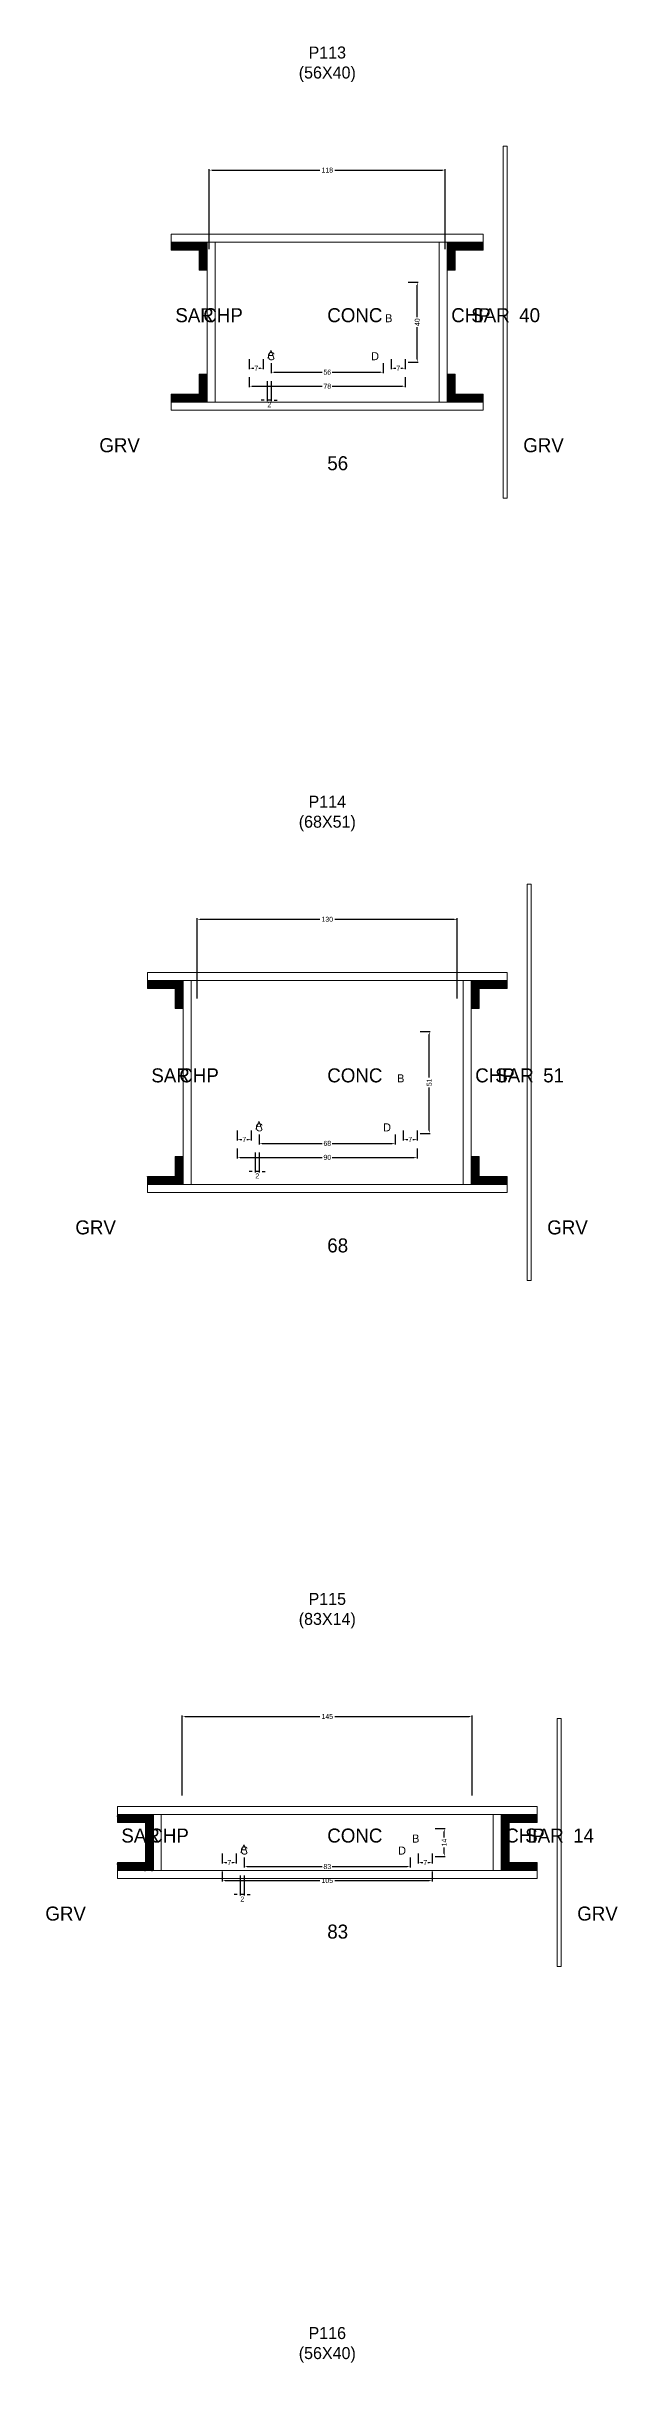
# Model space of a CAD drawing. Header units: centimetres. Extents: x -10500 to 4121, y -45226 to 295.
# Drawn here: x -141 to 145, y -25200 to -24042 of the extents above; entities that cross this region are included whole.
import ezdxf

# ---------------------------------------------------------------- set-up
doc = ezdxf.new("R2010")
doc.units = ezdxf.units.CM
for name, color, linetype in [('COTA', 241, 'Continuous'), ('Hachura', 251, 'Continuous'), ('NOMENCLATURA', 7, 'Continuous'), ('SARRAFO', 251, 'Continuous'), ('Texto Seção', 7, 'Continuous')]:
    doc.layers.add(name, color=color, linetype=linetype)
doc.dimstyles.new('cotax2', dxfattribs={"dimtxt": 2.5, "dimasz": 1.5, "dimexe": 0.5, "dimexo": 0.5, "dimgap": 0.5, "dimtad": 1, "dimcen": 2.5, "dimazin": 3, "dimtfac": 1, "dimtmove": 0, "dimatfit": 3})

# ---------------------------------------------------------------- blocks, each defined once
blk = doc.blocks.new('_CLOSEDFILLED')
at = {"color": 0, "linetype": 'BYBLOCK'}
blk.add_solid([(-1, 0.16), (0, 0), (-1, -0.16)], dxfattribs=at)
blk = doc.blocks.new('*D1678')
for p, q in [((-39, -24207.5), (-39, -24212.5)), ((39, -24207.5), (39, -24212.5)), ((-37.5, -24212), (-2.5, -24212)), ((2.5, -24212), (37.5, -24212))]:
    blk.add_line(p, q)
at = {"layer": 'Defpoints'}
for p in [(-39, -24207), (39, -24207), (-39, -24212)]:
    blk.add_point(p, dxfattribs=at)
at = {"layer": 'COTA', "xscale": 1.5, "yscale": 1.5, "rotation": 180}
blk.add_blockref('_CLOSEDFILLED', (-39, -24212), dxfattribs=at)
at = {"layer": 'COTA', "xscale": 1.5, "yscale": 1.5}
blk.add_blockref('_CLOSEDFILLED', (39, -24212), dxfattribs=at)
at = {"layer": 'COTA', "insert": (0, -24212), "char_height": 2.5, "attachment_point": 5}
blk.add_mtext('78', dxfattribs=at)
blk = doc.blocks.new('*D1679')
for p, q in [((-28, -24200.5), (-28, -24205.5)), ((-26.5, -24205), (-2.5, -24205)), ((2.5, -24205), (26.5, -24205)), ((28, -24200.5), (28, -24205.5))]:
    blk.add_line(p, q)
at = {"layer": 'Defpoints'}
for p in [(-28, -24200), (28, -24200), (-28, -24205)]:
    blk.add_point(p, dxfattribs=at)
at = {"layer": 'COTA', "xscale": 1.5, "yscale": 1.5, "rotation": 180}
blk.add_blockref('_CLOSEDFILLED', (-28, -24205), dxfattribs=at)
at = {"layer": 'COTA', "xscale": 1.5, "yscale": 1.5}
blk.add_blockref('_CLOSEDFILLED', (28, -24205), dxfattribs=at)
at = {"layer": 'COTA', "insert": (0, -24205), "char_height": 2.5, "attachment_point": 5}
blk.add_mtext('56', dxfattribs=at)
blk = doc.blocks.new('*D1680')
for p, q in [((40.5, -24160), (45.5, -24160)), ((45, -24177.5), (45, -24161.5)), ((45, -24198.5), (45, -24182.5)), ((40.5, -24200), (45.5, -24200))]:
    blk.add_line(p, q)
at = {"layer": 'Defpoints'}
for p in [(40, -24160), (40, -24200), (45, -24200)]:
    blk.add_point(p, dxfattribs=at)
at = {"layer": 'COTA', "xscale": 1.5, "yscale": 1.5}
for p, rotation in [((45, -24160), 90), ((45, -24200), 270)]:
    blk.add_blockref('_CLOSEDFILLED', p, dxfattribs=dict(at, rotation=rotation))
at = {"layer": 'COTA', "insert": (45, -24180), "char_height": 2.5, "attachment_point": 5, "rotation": 90}
blk.add_mtext('40', dxfattribs=at)
blk = doc.blocks.new('*D1681')
for p, q in [((-39, -24198.5), (-39, -24203.5)), ((-32, -24198.5), (-32, -24203.5)), ((-37.5, -24203), (-36.75, -24203)), ((-34.25, -24203), (-33.5, -24203))]:
    blk.add_line(p, q)
at = {"layer": 'Defpoints'}
for p in [(-39, -24198), (-32, -24198), (-39, -24203)]:
    blk.add_point(p, dxfattribs=at)
at = {"layer": 'COTA', "xscale": 1.5, "yscale": 1.5, "rotation": 180}
blk.add_blockref('_CLOSEDFILLED', (-39, -24203), dxfattribs=at)
at = {"layer": 'COTA', "xscale": 1.5, "yscale": 1.5}
blk.add_blockref('_CLOSEDFILLED', (-32, -24203), dxfattribs=at)
at = {"layer": 'COTA', "insert": (-35.5, -24203), "char_height": 2.5, "attachment_point": 5}
blk.add_mtext('7', dxfattribs=at)
blk = doc.blocks.new('*D1682')
for p, q in [((32, -24198.5), (32, -24203.5)), ((39, -24198.5), (39, -24203.5)), ((33.5, -24203), (34.25, -24203)), ((36.75, -24203), (37.5, -24203))]:
    blk.add_line(p, q)
at = {"layer": 'Defpoints'}
for p in [(32, -24198), (39, -24198), (32, -24203)]:
    blk.add_point(p, dxfattribs=at)
at = {"layer": 'COTA', "xscale": 1.5, "yscale": 1.5, "rotation": 180}
blk.add_blockref('_CLOSEDFILLED', (32, -24203), dxfattribs=at)
at = {"layer": 'COTA', "xscale": 1.5, "yscale": 1.5}
blk.add_blockref('_CLOSEDFILLED', (39, -24203), dxfattribs=at)
at = {"layer": 'COTA', "insert": (35.5, -24203), "char_height": 2.5, "attachment_point": 5}
blk.add_mtext('7', dxfattribs=at)
blk = doc.blocks.new('*D1683')
for p, q in [((-59, -24143.5), (-59, -24103.5)), ((-57.5, -24104), (-3.75, -24104)), ((3.75, -24104), (57.5, -24104)), ((59, -24143.5), (59, -24103.5))]:
    blk.add_line(p, q)
at = {"layer": 'Defpoints'}
for p in [(-59, -24104), (-59, -24144), (59, -24144)]:
    blk.add_point(p, dxfattribs=at)
at = {"layer": 'COTA', "xscale": 1.5, "yscale": 1.5, "rotation": 180}
blk.add_blockref('_CLOSEDFILLED', (-59, -24104), dxfattribs=at)
at = {"layer": 'COTA', "xscale": 1.5, "yscale": 1.5}
blk.add_blockref('_CLOSEDFILLED', (59, -24104), dxfattribs=at)
at = {"layer": 'COTA', "insert": (0, -24104), "char_height": 2.5, "attachment_point": 5}
blk.add_mtext('118', dxfattribs=at)
blk = doc.blocks.new('*D1704')
for p, q in [((-45, -24593), (-45, -24598)), ((45, -24593), (45, -24598)), ((-43.5, -24597.5), (-2.5, -24597.5)), ((2.5, -24597.5), (43.5, -24597.5))]:
    blk.add_line(p, q)
at = {"layer": 'Defpoints'}
for p in [(-45, -24592.5), (45, -24592.5), (-45, -24597.5)]:
    blk.add_point(p, dxfattribs=at)
at = {"layer": 'COTA', "xscale": 1.5, "yscale": 1.5, "rotation": 180}
blk.add_blockref('_CLOSEDFILLED', (-45, -24597.5), dxfattribs=at)
at = {"layer": 'COTA', "xscale": 1.5, "yscale": 1.5}
blk.add_blockref('_CLOSEDFILLED', (45, -24597.5), dxfattribs=at)
at = {"layer": 'COTA', "insert": (0, -24597.5), "char_height": 2.5, "attachment_point": 5}
blk.add_mtext('90', dxfattribs=at)
blk = doc.blocks.new('*D1705')
for p, q in [((-34, -24586), (-34, -24591)), ((-32.5, -24590.5), (-2.5, -24590.5)), ((2.5, -24590.5), (32.5, -24590.5)), ((34, -24586), (34, -24591))]:
    blk.add_line(p, q)
at = {"layer": 'Defpoints'}
for p in [(-34, -24585.5), (-34, -24590.5), (34, -24585.5)]:
    blk.add_point(p, dxfattribs=at)
at = {"layer": 'COTA', "xscale": 1.5, "yscale": 1.5, "rotation": 180}
blk.add_blockref('_CLOSEDFILLED', (-34, -24590.5), dxfattribs=at)
at = {"layer": 'COTA', "xscale": 1.5, "yscale": 1.5}
blk.add_blockref('_CLOSEDFILLED', (34, -24590.5), dxfattribs=at)
at = {"layer": 'COTA', "insert": (0, -24590.5), "char_height": 2.5, "attachment_point": 5}
blk.add_mtext('68', dxfattribs=at)
blk = doc.blocks.new('*D1706')
for p, q in [((46.5, -24534.5), (51.5, -24534.5)), ((51, -24557.5), (51, -24536)), ((51, -24584), (51, -24562.5)), ((46.5, -24585.5), (51.5, -24585.5))]:
    blk.add_line(p, q)
at = {"layer": 'Defpoints'}
for p in [(46, -24534.5), (46, -24585.5), (51, -24585.5)]:
    blk.add_point(p, dxfattribs=at)
at = {"layer": 'COTA', "xscale": 1.5, "yscale": 1.5}
for p, rotation in [((51, -24534.5), 90), ((51, -24585.5), 270)]:
    blk.add_blockref('_CLOSEDFILLED', p, dxfattribs=dict(at, rotation=rotation))
at = {"layer": 'COTA', "insert": (51, -24560), "char_height": 2.5, "attachment_point": 5, "rotation": 90}
blk.add_mtext('51', dxfattribs=at)
blk = doc.blocks.new('*D1707')
for p, q in [((-45, -24584), (-45, -24589)), ((-43.5, -24588.5), (-42.75, -24588.5)), ((-40.25, -24588.5), (-39.5, -24588.5)), ((-38, -24584), (-38, -24589))]:
    blk.add_line(p, q)
at = {"layer": 'Defpoints'}
for p in [(-45, -24583.5), (-45, -24588.5), (-38, -24583.5)]:
    blk.add_point(p, dxfattribs=at)
at = {"layer": 'COTA', "xscale": 1.5, "yscale": 1.5, "rotation": 180}
blk.add_blockref('_CLOSEDFILLED', (-45, -24588.5), dxfattribs=at)
at = {"layer": 'COTA', "xscale": 1.5, "yscale": 1.5}
blk.add_blockref('_CLOSEDFILLED', (-38, -24588.5), dxfattribs=at)
at = {"layer": 'COTA', "insert": (-41.5, -24588.5), "char_height": 2.5, "attachment_point": 5}
blk.add_mtext('7', dxfattribs=at)
blk = doc.blocks.new('*D1708')
for p, q in [((38, -24584), (38, -24589)), ((39.5, -24588.5), (40.25, -24588.5)), ((42.75, -24588.5), (43.5, -24588.5)), ((45, -24584), (45, -24589))]:
    blk.add_line(p, q)
at = {"layer": 'Defpoints'}
for p in [(38, -24583.5), (38, -24588.5), (45, -24583.5)]:
    blk.add_point(p, dxfattribs=at)
at = {"layer": 'COTA', "xscale": 1.5, "yscale": 1.5, "rotation": 180}
blk.add_blockref('_CLOSEDFILLED', (38, -24588.5), dxfattribs=at)
at = {"layer": 'COTA', "xscale": 1.5, "yscale": 1.5}
blk.add_blockref('_CLOSEDFILLED', (45, -24588.5), dxfattribs=at)
at = {"layer": 'COTA', "insert": (41.5, -24588.5), "char_height": 2.5, "attachment_point": 5}
blk.add_mtext('7', dxfattribs=at)
blk = doc.blocks.new('*D1709')
for p, q in [((-65, -24518), (-65, -24478)), ((-63.5, -24478.5), (-3.75, -24478.5)), ((3.75, -24478.5), (63.5, -24478.5)), ((65, -24518), (65, -24478))]:
    blk.add_line(p, q)
at = {"layer": 'Defpoints'}
for p in [(-65, -24478.5), (-65, -24518.5), (65, -24518.5)]:
    blk.add_point(p, dxfattribs=at)
at = {"layer": 'COTA', "xscale": 1.5, "yscale": 1.5, "rotation": 180}
blk.add_blockref('_CLOSEDFILLED', (-65, -24478.5), dxfattribs=at)
at = {"layer": 'COTA', "xscale": 1.5, "yscale": 1.5}
blk.add_blockref('_CLOSEDFILLED', (65, -24478.5), dxfattribs=at)
at = {"layer": 'COTA', "insert": (0, -24478.5), "char_height": 2.5, "attachment_point": 5}
blk.add_mtext('130', dxfattribs=at)
blk = doc.blocks.new('*D1730')
for p, q in [((-52.5, -24954.5), (-52.5, -24959.5)), ((-51, -24959), (-3.75, -24959)), ((3.75, -24959), (51, -24959)), ((52.5, -24954.5), (52.5, -24959.5))]:
    blk.add_line(p, q)
at = {"layer": 'Defpoints'}
for p in [(-52.5, -24954), (-52.5, -24959), (52.5, -24954)]:
    blk.add_point(p, dxfattribs=at)
at = {"layer": 'COTA', "xscale": 1.5, "yscale": 1.5, "rotation": 180}
blk.add_blockref('_CLOSEDFILLED', (-52.5, -24959), dxfattribs=at)
at = {"layer": 'COTA', "xscale": 1.5, "yscale": 1.5}
blk.add_blockref('_CLOSEDFILLED', (52.5, -24959), dxfattribs=at)
at = {"layer": 'COTA', "insert": (0, -24959), "char_height": 2.5, "attachment_point": 5}
blk.add_mtext('105', dxfattribs=at)
blk = doc.blocks.new('*D1731')
for p, q in [((-41.5, -24947.5), (-41.5, -24952.5)), ((-40, -24952), (-2.5, -24952)), ((2.5, -24952), (40, -24952)), ((41.5, -24947.5), (41.5, -24952.5))]:
    blk.add_line(p, q)
at = {"layer": 'Defpoints'}
for p in [(-41.5, -24947), (-41.5, -24952), (41.5, -24947)]:
    blk.add_point(p, dxfattribs=at)
at = {"layer": 'COTA', "xscale": 1.5, "yscale": 1.5, "rotation": 180}
blk.add_blockref('_CLOSEDFILLED', (-41.5, -24952), dxfattribs=at)
at = {"layer": 'COTA', "xscale": 1.5, "yscale": 1.5}
blk.add_blockref('_CLOSEDFILLED', (41.5, -24952), dxfattribs=at)
at = {"layer": 'COTA', "insert": (0, -24952), "char_height": 2.5, "attachment_point": 5}
blk.add_mtext('83', dxfattribs=at)
blk = doc.blocks.new('*D1732')
for p, q in [((54, -24933), (59, -24933)), ((58.5, -24937.5), (58.5, -24934.5)), ((54, -24947), (59, -24947)), ((58.5, -24945.5), (58.5, -24942.5))]:
    blk.add_line(p, q)
at = {"layer": 'Defpoints'}
for p in [(53.5, -24933), (53.5, -24947), (58.5, -24947)]:
    blk.add_point(p, dxfattribs=at)
at = {"layer": 'COTA', "xscale": 1.5, "yscale": 1.5}
for p, rotation in [((58.5, -24933), 90), ((58.5, -24947), 270)]:
    blk.add_blockref('_CLOSEDFILLED', p, dxfattribs=dict(at, rotation=rotation))
at = {"layer": 'COTA', "insert": (58.5, -24940), "char_height": 2.5, "attachment_point": 5, "rotation": 90}
blk.add_mtext('14', dxfattribs=at)
blk = doc.blocks.new('*D1733')
for p, q in [((-52.5, -24945.5), (-52.5, -24950.5)), ((-51, -24950), (-50.25, -24950)), ((-47.75, -24950), (-47, -24950)), ((-45.5, -24945.5), (-45.5, -24950.5))]:
    blk.add_line(p, q)
at = {"layer": 'Defpoints'}
for p in [(-52.5, -24945), (-52.5, -24950), (-45.5, -24945)]:
    blk.add_point(p, dxfattribs=at)
at = {"layer": 'COTA', "xscale": 1.5, "yscale": 1.5, "rotation": 180}
blk.add_blockref('_CLOSEDFILLED', (-52.5, -24950), dxfattribs=at)
at = {"layer": 'COTA', "xscale": 1.5, "yscale": 1.5}
blk.add_blockref('_CLOSEDFILLED', (-45.5, -24950), dxfattribs=at)
at = {"layer": 'COTA', "insert": (-49, -24950), "char_height": 2.5, "attachment_point": 5}
blk.add_mtext('7', dxfattribs=at)
blk = doc.blocks.new('*D1734')
for p, q in [((45.5, -24945.5), (45.5, -24950.5)), ((47, -24950), (47.75, -24950)), ((50.25, -24950), (51, -24950)), ((52.5, -24945.5), (52.5, -24950.5))]:
    blk.add_line(p, q)
at = {"layer": 'Defpoints'}
for p in [(45.5, -24945), (45.5, -24950), (52.5, -24945)]:
    blk.add_point(p, dxfattribs=at)
at = {"layer": 'COTA', "xscale": 1.5, "yscale": 1.5, "rotation": 180}
blk.add_blockref('_CLOSEDFILLED', (45.5, -24950), dxfattribs=at)
at = {"layer": 'COTA', "xscale": 1.5, "yscale": 1.5}
blk.add_blockref('_CLOSEDFILLED', (52.5, -24950), dxfattribs=at)
at = {"layer": 'COTA', "insert": (49, -24950), "char_height": 2.5, "attachment_point": 5}
blk.add_mtext('7', dxfattribs=at)
blk = doc.blocks.new('*D1735')
for p, q in [((-72.5, -24916.5), (-72.5, -24876.5)), ((-71, -24877), (-3.75, -24877)), ((3.75, -24877), (71, -24877)), ((72.5, -24916.5), (72.5, -24876.5))]:
    blk.add_line(p, q)
at = {"layer": 'Defpoints'}
for p in [(-72.5, -24877), (-72.5, -24917), (72.5, -24917)]:
    blk.add_point(p, dxfattribs=at)
at = {"layer": 'COTA', "xscale": 1.5, "yscale": 1.5, "rotation": 180}
blk.add_blockref('_CLOSEDFILLED', (-72.5, -24877), dxfattribs=at)
at = {"layer": 'COTA', "xscale": 1.5, "yscale": 1.5}
blk.add_blockref('_CLOSEDFILLED', (72.5, -24877), dxfattribs=at)
at = {"layer": 'COTA', "insert": (0, -24877), "char_height": 2.5, "attachment_point": 5}
blk.add_mtext('145', dxfattribs=at)

msp = doc.modelspace()

# ---------------------------------------------------------------- hatches: boundary and pattern name
at = {"layer": 'SARRAFO'}
h = msp.add_hatch(dxfattribs=at)
h.set_pattern_fill('SOLID', scale=2)
h.paths.add_polyline_path([(-78, -24144), (-64, -24144), (-64, -24140), (-78, -24140)])
h = msp.add_hatch(dxfattribs=at)
h.set_pattern_fill('SOLID', scale=2)
h.paths.add_polyline_path([(-64, -24154), (-60, -24154), (-60, -24140), (-64, -24140)])
h = msp.add_hatch(dxfattribs=at)
h.set_pattern_fill('SOLID', scale=2)
h.paths.add_polyline_path([(60, -24154), (64, -24154), (64, -24140), (60, -24140)])
h = msp.add_hatch(dxfattribs=at)
h.set_pattern_fill('SOLID', scale=2)
h.paths.add_polyline_path([(64, -24144), (78, -24144), (78, -24140), (64, -24140)])
h = msp.add_hatch(dxfattribs=at)
h.set_pattern_fill('SOLID', scale=2)
h.paths.add_polyline_path([(-64, -24220), (-60, -24220), (-60, -24206), (-64, -24206)])
h = msp.add_hatch(dxfattribs=at)
h.set_pattern_fill('SOLID', scale=2)
h.paths.add_polyline_path([(60, -24220), (64, -24220), (64, -24206), (60, -24206)])
h = msp.add_hatch(dxfattribs=at)
h.set_pattern_fill('SOLID', scale=2)
h.paths.add_polyline_path([(-78, -24220), (-64, -24220), (-64, -24216), (-78, -24216)])
h = msp.add_hatch(dxfattribs=at)
h.set_pattern_fill('SOLID', scale=2)
h.paths.add_polyline_path([(64, -24220), (78, -24220), (78, -24216), (64, -24216)])
h = msp.add_hatch(dxfattribs=at)
h.set_pattern_fill('SOLID', scale=2)
h.paths.add_polyline_path([(-90, -24513), (-76, -24513), (-76, -24509), (-90, -24509)])
h = msp.add_hatch(dxfattribs=at)
h.set_pattern_fill('SOLID', scale=2)
h.paths.add_polyline_path([(-76, -24523), (-72, -24523), (-72, -24509), (-76, -24509)])
h = msp.add_hatch(dxfattribs=at)
h.set_pattern_fill('SOLID', scale=2)
h.paths.add_polyline_path([(72, -24523), (76, -24523), (76, -24509), (72, -24509)])
h = msp.add_hatch(dxfattribs=at)
h.set_pattern_fill('SOLID', scale=2)
h.paths.add_polyline_path([(76, -24513), (90, -24513), (90, -24509), (76, -24509)])
h = msp.add_hatch(dxfattribs=at)
h.set_pattern_fill('SOLID', scale=2)
h.paths.add_polyline_path([(-76, -24611), (-72, -24611), (-72, -24597), (-76, -24597)])
h = msp.add_hatch(dxfattribs=at)
h.set_pattern_fill('SOLID', scale=2)
h.paths.add_polyline_path([(72, -24611), (76, -24611), (76, -24597), (72, -24597)])
h = msp.add_hatch(dxfattribs=at)
h.set_pattern_fill('SOLID', scale=2)
h.paths.add_polyline_path([(-90, -24611), (-76, -24611), (-76, -24607), (-90, -24607)])
h = msp.add_hatch(dxfattribs=at)
h.set_pattern_fill('SOLID', scale=2)
h.paths.add_polyline_path([(76, -24611), (90, -24611), (90, -24607), (76, -24607)])
h = msp.add_hatch(dxfattribs=at)
h.set_pattern_fill('SOLID', scale=2)
h.paths.add_polyline_path([(-105, -24930), (-91, -24930), (-91, -24926), (-105, -24926)])
h = msp.add_hatch(dxfattribs=at)
h.set_pattern_fill('SOLID', scale=2)
h.paths.add_polyline_path([(-91, -24940), (-87, -24940), (-87, -24926), (-91, -24926)])
h = msp.add_hatch(dxfattribs=at)
h.set_pattern_fill('SOLID', scale=2)
h.paths.add_polyline_path([(87, -24940), (91, -24940), (91, -24926), (87, -24926)])
h = msp.add_hatch(dxfattribs=at)
h.set_pattern_fill('SOLID', scale=2)
h.paths.add_polyline_path([(91, -24930), (105, -24930), (105, -24926), (91, -24926)])
h = msp.add_hatch(dxfattribs=at)
h.set_pattern_fill('SOLID', scale=2)
h.paths.add_polyline_path([(-91, -24954), (-87, -24954), (-87, -24940), (-91, -24940)])
h = msp.add_hatch(dxfattribs=at)
h.set_pattern_fill('SOLID', scale=2)
h.paths.add_polyline_path([(87, -24954), (91, -24954), (91, -24940), (87, -24940)])
h = msp.add_hatch(dxfattribs=at)
h.set_pattern_fill('SOLID', scale=2)
h.paths.add_polyline_path([(-105, -24954), (-91, -24954), (-91, -24950), (-105, -24950)])
h = msp.add_hatch(dxfattribs=at)
h.set_pattern_fill('SOLID', scale=2)
h.paths.add_polyline_path([(91, -24954), (105, -24954), (105, -24950), (91, -24950)])

# ---------------------------------------------------------------- linework, layer by layer
at = {"layer": 'Hachura', "lineweight": 13}
for points in [[(88, -24268), (90, -24268), (90, -24092), (88, -24092)], [(100, -24659), (102, -24659), (102, -24461), (100, -24461)], [(115, -25002), (117, -25002), (117, -24878), (115, -24878)]]:
    msp.add_lwpolyline(points, close=True, dxfattribs=at)
at = {"layer": 'Hachura', "lineweight": 18}
for points in [[(-78, -24140), (78, -24140), (78, -24136), (-78, -24136)], [(-60, -24220), (-56, -24220), (-56, -24140), (-60, -24140)], [(56, -24220), (60, -24220), (60, -24140), (56, -24140)], [(-78, -24224), (78, -24224), (78, -24220), (-78, -24220)], [(-90, -24509), (90, -24509), (90, -24505), (-90, -24505)], [(-72, -24611), (-68, -24611), (-68, -24509), (-72, -24509)], [(68, -24611), (72, -24611), (72, -24509), (68, -24509)], [(-90, -24615), (90, -24615), (90, -24611), (-90, -24611)], [(-105, -24926), (105, -24926), (105, -24922), (-105, -24922)], [(-87, -24954), (-83, -24954), (-83, -24926), (-87, -24926)], [(83, -24954), (87, -24954), (87, -24926), (83, -24926)], [(-105, -24958), (105, -24958), (105, -24954), (-105, -24954)]]:
    msp.add_lwpolyline(points, close=True, dxfattribs=at)
at = {"layer": 'SARRAFO', "lineweight": 13}
for points in [[(-78, -24144), (-64, -24144), (-64, -24140), (-78, -24140)], [(-64, -24154), (-60, -24154), (-60, -24140), (-64, -24140)], [(60, -24154), (64, -24154), (64, -24140), (60, -24140)], [(64, -24144), (78, -24144), (78, -24140), (64, -24140)], [(-64, -24220), (-60, -24220), (-60, -24206), (-64, -24206)], [(60, -24220), (64, -24220), (64, -24206), (60, -24206)], [(-78, -24220), (-64, -24220), (-64, -24216), (-78, -24216)], [(64, -24220), (78, -24220), (78, -24216), (64, -24216)], [(-90, -24513), (-76, -24513), (-76, -24509), (-90, -24509)], [(-76, -24523), (-72, -24523), (-72, -24509), (-76, -24509)], [(72, -24523), (76, -24523), (76, -24509), (72, -24509)], [(76, -24513), (90, -24513), (90, -24509), (76, -24509)], [(-76, -24611), (-72, -24611), (-72, -24597), (-76, -24597)], [(72, -24611), (76, -24611), (76, -24597), (72, -24597)], [(-90, -24611), (-76, -24611), (-76, -24607), (-90, -24607)], [(76, -24611), (90, -24611), (90, -24607), (76, -24607)], [(-105, -24930), (-91, -24930), (-91, -24926), (-105, -24926)], [(-91, -24940), (-87, -24940), (-87, -24926), (-91, -24926)], [(87, -24940), (91, -24940), (91, -24926), (87, -24926)], [(91, -24930), (105, -24930), (105, -24926), (91, -24926)], [(-91, -24954), (-87, -24954), (-87, -24940), (-91, -24940)], [(87, -24954), (91, -24954), (91, -24940), (87, -24940)], [(-105, -24954), (-91, -24954), (-91, -24950), (-105, -24950)], [(91, -24954), (105, -24954), (105, -24950), (91, -24950)]]:
    msp.add_lwpolyline(points, close=True, dxfattribs=at)

# ---------------------------------------------------------------- texts
at = {"layer": 'NOMENCLATURA'}
for s, p in [('B', (29, -24180)), ('A', (-30, -24198)), ('C', (-30, -24199)), ('D', (22, -24199)), ('B', (35, -24560)), ('A', (-36, -24583.5)), ('C', (-36, -24584.5)), ('D', (28, -24584.5)), ('A', (-43.5, -24945)), ('B', (42.5, -24940)), ('C', (-43.5, -24946)), ('D', (35.5, -24946))]:
    msp.add_text(s, height=4, dxfattribs=at).set_placement(p)
at = {"layer": 'NOMENCLATURA', "char_height": 6, "attachment_point": 8}
for s, insert in [('P113\\P(56X40)', (0, -24060)), ('P114\\P(68X51)', (0, -24434.5)), ('P115\\P(83X14)', (0, -24833)), ('P116\\P(56X40)', (0, -25200))]:
    msp.add_mtext(s, dxfattribs=dict(at, insert=insert))
at = {"layer": 'Texto Seção'}
for s, p in [('SAR', (-76, -24180)), ('CHP', (-62, -24180)), ('CONC', (0, -24180)), ('CHP', (62, -24180)), ('SAR', (72, -24180)), ('40', (96, -24180)), ('GRV', (-114, -24245)), ('GRV', (98, -24245)), ('56', (0, -24254)), ('SAR', (-88, -24560)), ('CHP', (-74, -24560)), ('CONC', (0, -24560)), ('CHP', (74, -24560)), ('SAR', (84, -24560)), ('51', (108, -24560)), ('GRV', (-126, -24636)), ('68', (0, -24645)), ('GRV', (110, -24636)), ('SAR', (-103, -24940)), ('CHP', (-89, -24940)), ('CONC', (0, -24940)), ('CHP', (89, -24940)), ('SAR', (99, -24940)), ('14', (123, -24940)), ('GRV', (-141, -24979)), ('GRV', (125, -24979)), ('83', (0, -24988))]:
    msp.add_text(s, height=7, dxfattribs=at).set_placement(p)

# ---------------------------------------------------------------- dimensions: what is measured, and where the dimension line sits
at = {"layer": 'COTA'}
for base, p1, p2, picture, middle in [((-59, -24104), (-59, -24144), (59, -24144), '*D1683', (0, -24104)), ((-39, -24203), (-39, -24198), (-32, -24198), '*D1681', (-35.5, -24203)), ((-28, -24205), (-28, -24200), (28, -24200), '*D1679', (0, -24205)), ((32, -24203), (32, -24198), (39, -24198), '*D1682', (35.5, -24203)), ((-39, -24212), (-39, -24207), (39, -24207), '*D1678', (0, -24212)), ((-65, -24478.5), (-65, -24518.5), (65, -24518.5), '*D1709', (0, -24478.5)), ((-45, -24588.5), (-45, -24583.5), (-38, -24583.5), '*D1707', (-41.5, -24588.5)), ((-45, -24597.5), (-45, -24592.5), (45, -24592.5), '*D1704', (0, -24597.5)), ((-34, -24590.5), (-34, -24585.5), (34, -24585.5), '*D1705', (0, -24590.5)), ((38, -24588.5), (38, -24583.5), (45, -24583.5), '*D1708', (41.5, -24588.5)), ((-72.5, -24877), (-72.5, -24917), (72.5, -24917), '*D1735', (0, -24877)), ((-52.5, -24950), (-52.5, -24945), (-45.5, -24945), '*D1733', (-49, -24950)), ((-41.5, -24952), (-41.5, -24947), (41.5, -24947), '*D1731', (0, -24952)), ((45.5, -24950), (45.5, -24945), (52.5, -24945), '*D1734', (49, -24950)), ((-52.5, -24959), (-52.5, -24954), (52.5, -24954), '*D1730', (0, -24959))]:
    dim = msp.add_linear_dim(base=base, p1=p1, p2=p2, dimstyle='cotax2', dxfattribs=at)
    dim.commit()
    dim.dimension.update_dxf_attribs({"geometry": picture, "text_midpoint": middle})
for base, p1, p2, picture, middle in [((45, -24200), (40, -24200), (40, -24160), '*D1680', (45, -24180)), ((51, -24585.5), (46, -24585.5), (46, -24534.5), '*D1706', (51, -24560)), ((58.5, -24947), (53.5, -24947), (53.5, -24933), '*D1732', (58.5, -24940))]:
    dim = msp.add_linear_dim(base=base, p1=p1, p2=p2, angle=90, dimstyle='cotax2', dxfattribs=at)
    dim.commit()
    dim.dimension.update_dxf_attribs({"geometry": picture, "text_midpoint": middle})
for base, p1, p2 in [((-28, -24219), (-28, -24209), (-30, -24209)), ((-34, -24604.5), (-34, -24594.5), (-36, -24594.5)), ((-41.5, -24966), (-41.5, -24956), (-43.5, -24956))]:
    msp.add_linear_dim(base=base, p1=p1, p2=p2, dimstyle='cotax2', dxfattribs=at).render()

doc.saveas('drawing.dxf')
